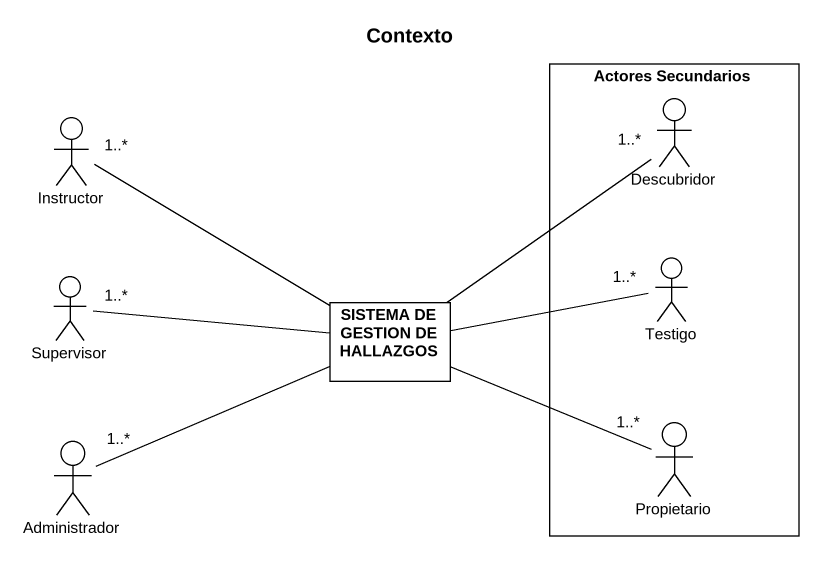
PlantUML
@startuml
title Contexto
rectangle "Actores Secundarios" as Actores_Secundarios {
  actor Descubridor
  actor Testigo
  actor Propietario
}
actor Instructor
actor Supervisor
rectangle "SISTEMA DE GESTION DE HALLAZGOS" as SISTEMA_DE_GESTION_DE
actor Administrador
SISTEMA_DE_GESTION_DE -left- "1..*" Instructor
SISTEMA_DE_GESTION_DE -up- "1..*" Descubridor
SISTEMA_DE_GESTION_DE -right- "1..*" Testigo
SISTEMA_DE_GESTION_DE -left- "1..*" Supervisor
SISTEMA_DE_GESTION_DE -right- "1..*" Propietario
Administrador "1..*" -right- SISTEMA_DE_GESTION_DE
@enduml
